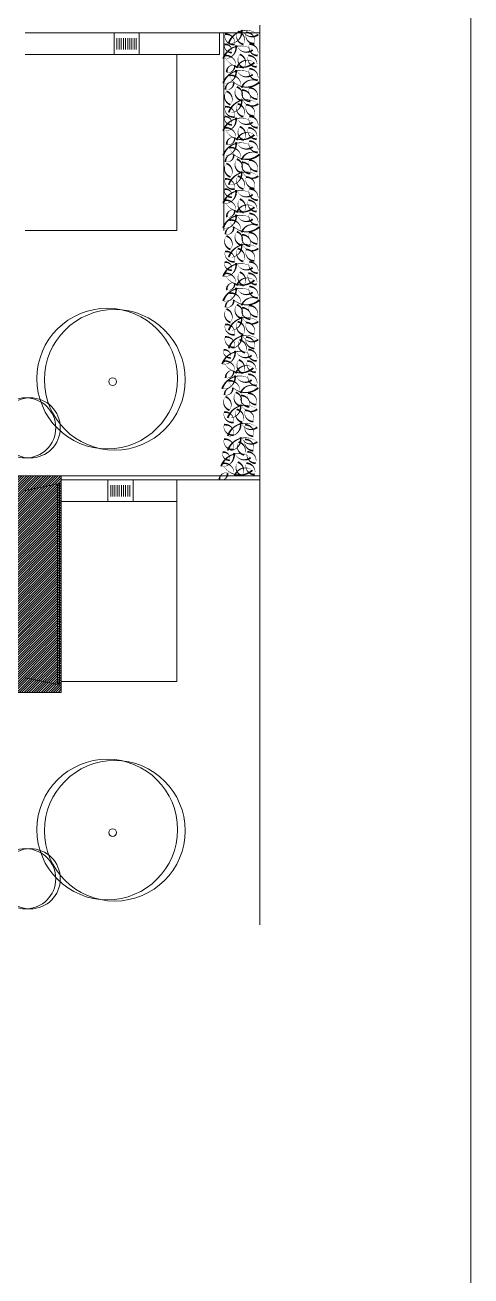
# Model space of a CAD drawing. Header units: metres. Extents: x -686 to 211, y -481 to 125.
# Drawn here: x -194 to -181.66, y -203.2 to -168.52 of the extents above; entities that cross this region are included whole.
import ezdxf

# ---------------------------------------------------------------- set-up
doc = ezdxf.new("R2010")
doc.units = ezdxf.units.M
doc.layers.add('FLOATINGWINDOWS', color=2, linetype='Continuous', plot=False)
for name, color, linetype in [('katastr', 3, 'Continuous'), ('stávající stromy', 86, 'Continuous'), ('zariz.predmety', 203, 'Continuous'), ('ZARIZOVAKY', 251, 'Continuous')]:
    doc.layers.add(name, color=color, linetype=linetype)

msp = doc.modelspace()

# ---------------------------------------------------------------- hatches: boundary and pattern name
at = {"layer": 'ZARIZOVAKY', "linetype": 'Continuous', "lineweight": 0}
h = msp.add_hatch(dxfattribs=at)
h.set_pattern_fill('ANSI31,_O', color=256, scale=0.015)
h.set_pattern_definition([(45, (81.519393, 220.93965), (-0.0336759605, 0.0336759605), [])])
h.paths.add_polyline_path([(-208.501, -181.023), (-208.501, -187.023), (-193.001, -187.023), (-193.001, -181.023)])

# ---------------------------------------------------------------- linework, layer by layer
at = {"linetype": 'Continuous', "lineweight": 0}
for p, q in [((-194.001, -168.743), (-187.501, -168.743)), ((-188.501, -174.223), (-188.501, -168.743)), ((-189.801, -174.223), (-189.801, -169.343)), ((-194.001, -174.223), (-189.801, -174.223)), ((-193.001, -181.133), (-187.501, -181.133))]:
    msp.add_line(p, q, dxfattribs=at)
at = {"layer": 'FLOATINGWINDOWS', "linetype": 'Continuous', "lineweight": 0}
msp.add_lwpolyline([(-181.655, -73.195), (-216.445, -73.195), (-216.445, -262.94), (-181.655, -262.94)], close=True, dxfattribs=at)
at = {"layer": 'katastr', "linetype": 'Continuous', "lineweight": 0}
for p, q in [((-187.501, -168.523), (-187.501, -181.023)), ((-191.538, -169.343), (-191.538, -168.743)), ((-190.838, -169.343), (-190.838, -168.743)), ((-188.617, -169.343), (-188.617, -168.743)), ((-191.456, -169.203), (-191.456, -168.888)), ((-191.397, -169.203), (-191.397, -168.888)), ((-191.338, -169.203), (-191.338, -168.888)), ((-191.279, -169.203), (-191.279, -168.888)), ((-191.22, -169.203), (-191.22, -168.888)), ((-191.16, -169.203), (-191.16, -168.888)), ((-191.101, -169.203), (-191.101, -168.888)), ((-191.042, -169.203), (-191.042, -168.888)), ((-190.983, -169.203), (-190.983, -168.888)), ((-190.924, -169.203), (-190.924, -168.888)), ((-194.001, -169.343), (-188.617, -169.343)), ((-210.501, -181.023), (-187.501, -181.023))]:
    msp.add_line(p, q, dxfattribs=at)
at = {"layer": 'stávající stromy', "linetype": 'Continuous', "lineweight": 0}
for centre, radius in [((-191.726, -178.325), 1.949), ((-191.517, -178.358), 1.949), ((-191.575, -178.409), 0.106), ((-193.987, -179.69), 0.835), ((-193.86, -179.69), 0.835)]:
    msp.add_circle(centre, radius, dxfattribs=at)
at = {"layer": 'zariz.predmety', "color": 253, "linetype": 'Continuous', "ltscale": 0.001}
for points in [[(-188.465, -168.781, 0, 0, 0.520567), (-188.465, -168.781, 0, 0.05, 0.520567), (-188.198, -169.064, 0, 0.05, 0.520567), (-188.465, -168.781, 0.05, 0.05, 0)], [(-188.362, -169.027, 0, 0, 0.520567), (-188.362, -169.027, 0, 0.05, 0.520567), (-188.009, -168.657, 0, 0.05, 0.520567), (-187.979, -168.665, 0, 0.05, 0.520567), (-187.545, -168.785, 0, 0.05, 0.520567), (-188.362, -169.027, 0.05, 0.05, 0)], [(-188.112, -168.702, 0, 0, 0.520567), (-188.112, -168.702, 0, 0.05, 0.520567), (-187.956, -169.058, 0, 0.05, 0.520567), (-188.112, -168.702, 0.05, 0.05, 0)], [(-187.65, -169.041, 0, 0, 0.520567), (-187.65, -169.041, 0, 0.05, 0.520567), (-187.88, -168.727, 0, 0.05, 0.520567), (-187.65, -169.041, 0.05, 0.05, 0)], [(-188.516, -169.456, 0, 0, 0.520567), (-188.516, -169.456, 0, 0.05, 0.520567), (-188.164, -169.086, 0, 0.05, 0.520567), (-188.133, -169.093, 0, 0.05, 0.520567), (-187.699, -169.214, 0, 0.05, 0.520567), (-188.516, -169.456, 0.05, 0.05, 0)], [(-188.276, -169.282, 0, 0, 0.520567), (-188.276, -169.282, 0, 0.05, 0.520567), (-188.476, -169.06, 0, 0.05, 0.520567), (-188.276, -169.282, 0.05, 0.05, 0)], [(-187.562, -169.368, 0, 0, 0.520567), (-187.562, -169.368, 0, 0.05, 0.520567), (-187.792, -169.054, 0, 0.05, 0.520567), (-187.562, -169.368, 0.05, 0.05, 0)], [(-187.651, -169.563, 0, 0, 0.520567), (-187.651, -169.563, 0, 0.05, 0.520567), (-188.139, -169.713, 0, 0.05, 0.520567), (-188.163, -169.691, 0, 0.05, 0.520567), (-188.482, -169.374, 0, 0.05, 0.520567), (-187.651, -169.563, 0.05, 0.05, 0)], [(-187.946, -169.711, 0, 0, 0.520567), (-187.946, -169.711, 0, 0.05, 0.520567), (-188.057, -169.338, 0, 0.05, 0.520567), (-187.946, -169.711, 0.05, 0.05, 0)], [(-187.591, -169.683, 0, 0, 0.520567), (-187.591, -169.683, 0, 0.05, 0.520567), (-187.821, -169.369, 0, 0.05, 0.520567), (-187.591, -169.683, 0.05, 0.05, 0)], [(-188.516, -170.139, 0, 0, 0.520567), (-188.516, -170.139, 0, 0.05, 0.520567), (-188.164, -169.769, 0, 0.05, 0.520567), (-188.133, -169.777, 0, 0.05, 0.520567), (-187.699, -169.897, 0, 0.05, 0.520567), (-188.516, -170.139, 0.05, 0.05, 0)], [(-188.417, -169.837, 0, 0, 0.520567), (-188.417, -169.837, 0, 0.05, 0.520567), (-188.195, -169.638, 0, 0.05, 0.520567), (-188.417, -169.837, 0.05, 0.05, 0)], [(-187.516, -170.111, 0, 0, 0.520567), (-187.516, -170.111, 0, 0.05, 0.520567), (-188.004, -170.261, 0, 0.05, 0.520567), (-188.027, -170.239, 0, 0.05, 0.520567), (-188.346, -169.922, 0, 0.05, 0.520567), (-187.516, -170.111, 0.05, 0.05, 0)], [(-187.562, -170.051, 0, 0, 0.520567), (-187.562, -170.051, 0, 0.05, 0.520567), (-187.792, -169.737, 0, 0.05, 0.520567), (-187.562, -170.051, 0.05, 0.05, 0)], [(-188.447, -170.312, 0, 0, 0.520567), (-188.447, -170.312, 0, 0.05, 0.520567), (-188.225, -170.112, 0, 0.05, 0.520567), (-188.447, -170.312, 0.05, 0.05, 0)], [(-188.028, -170.613, 0, 0, 0.520567), (-188.028, -170.613, 0, 0.05, 0.520567), (-188.138, -170.24, 0, 0.05, 0.520567), (-188.028, -170.613, 0.05, 0.05, 0)], [(-187.567, -170.577, 0, 0, 0.520567), (-187.567, -170.577, 0, 0.05, 0.520567), (-187.797, -170.264, 0, 0.05, 0.520567), (-187.567, -170.577, 0.05, 0.05, 0)], [(-188.315, -170.732, 0, 0, 0.520567), (-188.315, -170.732, 0, 0.05, 0.520567), (-188.426, -170.359, 0, 0.05, 0.520567), (-188.315, -170.732, 0.05, 0.05, 0)], [(-188.362, -170.949, 0, 0, 0.520567), (-188.362, -170.949, 0, 0.05, 0.520567), (-188.009, -170.579, 0, 0.05, 0.520567), (-187.979, -170.587, 0, 0.05, 0.520567), (-187.545, -170.707, 0, 0.05, 0.520567), (-188.362, -170.949, 0.05, 0.05, 0)], [(-187.764, -170.64, 0, 0, 0.520567), (-187.764, -170.64, 0, 0.05, 0.520567), (-187.994, -170.327, 0, 0.05, 0.520567), (-187.764, -170.64, 0.05, 0.05, 0)], [(-188.465, -170.789, 0, 0, 0.520567), (-188.465, -170.789, 0, 0.05, 0.520567), (-188.198, -171.072, 0, 0.05, 0.520567), (-188.465, -170.789, 0.05, 0.05, 0)], [(-188.112, -170.71, 0, 0, 0.520567), (-188.112, -170.71, 0, 0.05, 0.520567), (-187.956, -171.067, 0, 0.05, 0.520567), (-188.112, -170.71, 0.05, 0.05, 0)], [(-187.65, -171.049, 0, 0, 0.520567), (-187.65, -171.049, 0, 0.05, 0.520567), (-187.88, -170.736, 0, 0.05, 0.520567), (-187.65, -171.049, 0.05, 0.05, 0)], [(-188.516, -171.458, 0, 0, 0.520567), (-188.516, -171.458, 0, 0.05, 0.520567), (-188.164, -171.089, 0, 0.05, 0.520567), (-188.133, -171.096, 0, 0.05, 0.520567), (-187.699, -171.216, 0, 0.05, 0.520567), (-188.516, -171.458, 0.05, 0.05, 0)], [(-188.276, -171.285, 0, 0, 0.520567), (-188.276, -171.285, 0, 0.05, 0.520567), (-188.476, -171.063, 0, 0.05, 0.520567), (-188.276, -171.285, 0.05, 0.05, 0)], [(-187.562, -171.37, 0, 0, 0.520567), (-187.562, -171.37, 0, 0.05, 0.520567), (-187.792, -171.057, 0, 0.05, 0.520567), (-187.562, -171.37, 0.05, 0.05, 0)], [(-187.651, -171.566, 0, 0, 0.520567), (-187.651, -171.566, 0, 0.05, 0.520567), (-188.139, -171.716, 0, 0.05, 0.520567), (-188.163, -171.694, 0, 0.05, 0.520567), (-188.482, -171.377, 0, 0.05, 0.520567), (-187.651, -171.566, 0.05, 0.05, 0)], [(-188.417, -171.84, 0, 0, 0.520567), (-188.417, -171.84, 0, 0.05, 0.520567), (-188.195, -171.64, 0, 0.05, 0.520567), (-188.417, -171.84, 0.05, 0.05, 0)], [(-187.946, -171.714, 0, 0, 0.520567), (-187.946, -171.714, 0, 0.05, 0.520567), (-188.057, -171.341, 0, 0.05, 0.520567), (-187.946, -171.714, 0.05, 0.05, 0)], [(-187.591, -171.686, 0, 0, 0.520567), (-187.591, -171.686, 0, 0.05, 0.520567), (-187.821, -171.372, 0, 0.05, 0.520567), (-187.591, -171.686, 0.05, 0.05, 0)], [(-188.516, -172.142, 0, 0, 0.520567), (-188.516, -172.142, 0, 0.05, 0.520567), (-188.164, -171.772, 0, 0.05, 0.520567), (-188.133, -171.78, 0, 0.05, 0.520567), (-187.699, -171.9, 0, 0.05, 0.520567), (-188.516, -172.142, 0.05, 0.05, 0)], [(-187.516, -172.113, 0, 0, 0.520567), (-187.516, -172.113, 0, 0.05, 0.520567), (-188.004, -172.263, 0, 0.05, 0.520567), (-188.027, -172.242, 0, 0.05, 0.520567), (-188.346, -171.925, 0, 0.05, 0.520567), (-187.516, -172.113, 0.05, 0.05, 0)], [(-187.562, -172.054, 0, 0, 0.520567), (-187.562, -172.054, 0, 0.05, 0.520567), (-187.792, -171.74, 0, 0.05, 0.520567), (-187.562, -172.054, 0.05, 0.05, 0)], [(-188.315, -172.735, 0, 0, 0.520567), (-188.315, -172.735, 0, 0.05, 0.520567), (-188.426, -172.362, 0, 0.05, 0.520567), (-188.315, -172.735, 0.05, 0.05, 0)], [(-188.447, -172.315, 0, 0, 0.520567), (-188.447, -172.315, 0, 0.05, 0.520567), (-188.225, -172.115, 0, 0.05, 0.520567), (-188.447, -172.315, 0.05, 0.05, 0)], [(-188.028, -172.615, 0, 0, 0.520567), (-188.028, -172.615, 0, 0.05, 0.520567), (-188.138, -172.242, 0, 0.05, 0.520567), (-188.028, -172.615, 0.05, 0.05, 0)], [(-187.764, -172.643, 0, 0, 0.520567), (-187.764, -172.643, 0, 0.05, 0.520567), (-187.994, -172.329, 0, 0.05, 0.520567), (-187.764, -172.643, 0.05, 0.05, 0)], [(-187.567, -172.58, 0, 0, 0.520567), (-187.567, -172.58, 0, 0.05, 0.520567), (-187.797, -172.266, 0, 0.05, 0.520567), (-187.567, -172.58, 0.05, 0.05, 0)], [(-188.362, -172.952, 0, 0, 0.520567), (-188.362, -172.952, 0, 0.05, 0.520567), (-188.009, -172.582, 0, 0.05, 0.520567), (-187.979, -172.589, 0, 0.05, 0.520567), (-187.545, -172.71, 0, 0.05, 0.520567), (-188.362, -172.952, 0.05, 0.05, 0)], [(-188.112, -172.713, 0, 0, 0.520567), (-188.112, -172.713, 0, 0.05, 0.520567), (-187.956, -173.069, 0, 0.05, 0.520567), (-188.112, -172.713, 0.05, 0.05, 0)], [(-188.465, -172.792, 0, 0, 0.520567), (-188.465, -172.792, 0, 0.05, 0.520567), (-188.198, -173.075, 0, 0.05, 0.520567), (-188.465, -172.792, 0.05, 0.05, 0)], [(-187.65, -173.052, 0, 0, 0.520567), (-187.65, -173.052, 0, 0.05, 0.520567), (-187.88, -172.738, 0, 0.05, 0.520567), (-187.65, -173.052, 0.05, 0.05, 0)], [(-188.516, -173.467, 0, 0, 0.520567), (-188.516, -173.467, 0, 0.05, 0.520567), (-188.164, -173.097, 0, 0.05, 0.520567), (-188.133, -173.105, 0, 0.05, 0.520567), (-187.699, -173.225, 0, 0.05, 0.520567), (-188.516, -173.467, 0.05, 0.05, 0)], [(-187.651, -173.574, 0, 0, 0.520567), (-187.651, -173.574, 0, 0.05, 0.520567), (-188.139, -173.724, 0, 0.05, 0.520567), (-188.163, -173.703, 0, 0.05, 0.520567), (-188.482, -173.385, 0, 0.05, 0.520567), (-187.651, -173.574, 0.05, 0.05, 0)], [(-188.276, -173.294, 0, 0, 0.520567), (-188.276, -173.294, 0, 0.05, 0.520567), (-188.476, -173.071, 0, 0.05, 0.520567), (-188.276, -173.294, 0.05, 0.05, 0)], [(-187.946, -173.723, 0, 0, 0.520567), (-187.946, -173.723, 0, 0.05, 0.520567), (-188.057, -173.35, 0, 0.05, 0.520567), (-187.946, -173.723, 0.05, 0.05, 0)], [(-187.591, -173.694, 0, 0, 0.520567), (-187.591, -173.694, 0, 0.05, 0.520567), (-187.821, -173.381, 0, 0.05, 0.520567), (-187.591, -173.694, 0.05, 0.05, 0)], [(-187.562, -173.379, 0, 0, 0.520567), (-187.562, -173.379, 0, 0.05, 0.520567), (-187.792, -173.065, 0, 0.05, 0.520567), (-187.562, -173.379, 0.05, 0.05, 0)], [(-188.417, -173.849, 0, 0, 0.520567), (-188.417, -173.849, 0, 0.05, 0.520567), (-188.195, -173.649, 0, 0.05, 0.520567), (-188.417, -173.849, 0.05, 0.05, 0)], [(-187.562, -174.062, 0, 0, 0.520567), (-187.562, -174.062, 0, 0.05, 0.520567), (-187.792, -173.749, 0, 0.05, 0.520567), (-187.562, -174.062, 0.05, 0.05, 0)], [(-188.516, -174.151, 0, 0, 0.520567), (-188.516, -174.151, 0, 0.05, 0.520567), (-188.164, -173.781, 0, 0.05, 0.520567), (-188.133, -173.788, 0, 0.05, 0.520567), (-187.699, -173.908, 0, 0.05, 0.520567), (-188.516, -174.151, 0.05, 0.05, 0)], [(-187.516, -174.122, 0, 0, 0.520567), (-187.516, -174.122, 0, 0.05, 0.520567), (-188.004, -174.272, 0, 0.05, 0.520567), (-188.027, -174.25, 0, 0.05, 0.520567), (-188.346, -173.933, 0, 0.05, 0.520567), (-187.516, -174.122, 0.05, 0.05, 0)], [(-188.315, -174.744, 0, 0, 0.520567), (-188.315, -174.744, 0, 0.05, 0.520567), (-188.426, -174.371, 0, 0.05, 0.520567), (-188.315, -174.744, 0.05, 0.05, 0)], [(-188.447, -174.324, 0, 0, 0.520567), (-188.447, -174.324, 0, 0.05, 0.520567), (-188.225, -174.124, 0, 0.05, 0.520567), (-188.447, -174.324, 0.05, 0.05, 0)], [(-188.028, -174.624, 0, 0, 0.520567), (-188.028, -174.624, 0, 0.05, 0.520567), (-188.138, -174.251, 0, 0.05, 0.520567), (-188.028, -174.624, 0.05, 0.05, 0)], [(-187.764, -174.652, 0, 0, 0.520567), (-187.764, -174.652, 0, 0.05, 0.520567), (-187.994, -174.338, 0, 0.05, 0.520567), (-187.764, -174.652, 0.05, 0.05, 0)], [(-187.567, -174.589, 0, 0, 0.520567), (-187.567, -174.589, 0, 0.05, 0.520567), (-187.797, -174.275, 0, 0.05, 0.520567), (-187.567, -174.589, 0.05, 0.05, 0)], [(-188.362, -174.96, 0, 0, 0.520567), (-188.362, -174.96, 0, 0.05, 0.520567), (-188.009, -174.59, 0, 0.05, 0.520567), (-187.979, -174.598, 0, 0.05, 0.520567), (-187.545, -174.718, 0, 0.05, 0.520567), (-188.362, -174.96, 0.05, 0.05, 0)], [(-188.112, -174.721, 0, 0, 0.520567), (-188.112, -174.721, 0, 0.05, 0.520567), (-187.956, -175.078, 0, 0.05, 0.520567), (-188.112, -174.721, 0.05, 0.05, 0)], [(-187.65, -175.061, 0, 0, 0.520567), (-187.65, -175.061, 0, 0.05, 0.520567), (-187.88, -174.747, 0, 0.05, 0.520567), (-187.65, -175.061, 0.05, 0.05, 0)], [(-188.516, -175.492, 0, 0, 0.520567), (-188.516, -175.492, 0, 0.05, 0.520567), (-188.164, -175.122, 0, 0.05, 0.520567), (-188.133, -175.129, 0, 0.05, 0.520567), (-187.699, -175.249, 0, 0.05, 0.520567), (-188.516, -175.492, 0.05, 0.05, 0)], [(-188.276, -175.318, 0, 0, 0.520567), (-188.276, -175.318, 0, 0.05, 0.520567), (-188.476, -175.096, 0, 0.05, 0.520567), (-188.276, -175.318, 0.05, 0.05, 0)], [(-188.465, -174.801, 0, 0, 0.520567), (-188.465, -174.801, 0, 0.05, 0.520567), (-188.198, -175.084, 0, 0.05, 0.520567), (-188.465, -174.801, 0.05, 0.05, 0)], [(-187.562, -175.403, 0, 0, 0.520567), (-187.562, -175.403, 0, 0.05, 0.520567), (-187.792, -175.09, 0, 0.05, 0.520567), (-187.562, -175.403, 0.05, 0.05, 0)], [(-187.651, -175.599, 0, 0, 0.520567), (-187.651, -175.599, 0, 0.05, 0.520567), (-188.139, -175.749, 0, 0.05, 0.520567), (-188.163, -175.727, 0, 0.05, 0.520567), (-188.482, -175.41, 0, 0.05, 0.520567), (-187.651, -175.599, 0.05, 0.05, 0)], [(-187.946, -175.747, 0, 0, 0.520567), (-187.946, -175.747, 0, 0.05, 0.520567), (-188.057, -175.374, 0, 0.05, 0.520567), (-187.946, -175.747, 0.05, 0.05, 0)], [(-187.591, -175.719, 0, 0, 0.520567), (-187.591, -175.719, 0, 0.05, 0.520567), (-187.821, -175.405, 0, 0.05, 0.520567), (-187.591, -175.719, 0.05, 0.05, 0)], [(-188.516, -176.175, 0, 0, 0.520567), (-188.516, -176.175, 0, 0.05, 0.520567), (-188.164, -175.805, 0, 0.05, 0.520567), (-188.133, -175.813, 0, 0.05, 0.520567), (-187.699, -175.933, 0, 0.05, 0.520567), (-188.516, -176.175, 0.05, 0.05, 0)], [(-188.417, -175.873, 0, 0, 0.520567), (-188.417, -175.873, 0, 0.05, 0.520567), (-188.195, -175.673, 0, 0.05, 0.520567), (-188.417, -175.873, 0.05, 0.05, 0)], [(-187.562, -176.087, 0, 0, 0.520567), (-187.562, -176.087, 0, 0.05, 0.520567), (-187.792, -175.773, 0, 0.05, 0.520567), (-187.562, -176.087, 0.05, 0.05, 0)], [(-188.447, -176.348, 0, 0, 0.520567), (-188.447, -176.348, 0, 0.05, 0.520567), (-188.225, -176.148, 0, 0.05, 0.520567), (-188.447, -176.348, 0.05, 0.05, 0)], [(-187.516, -176.147, 0, 0, 0.520567), (-187.516, -176.147, 0, 0.05, 0.520567), (-188.004, -176.296, 0, 0.05, 0.520567), (-188.027, -176.275, 0, 0.05, 0.520567), (-188.346, -175.958, 0, 0.05, 0.520567), (-187.516, -176.147, 0.05, 0.05, 0)], [(-188.315, -176.768, 0, 0, 0.520567), (-188.315, -176.768, 0, 0.05, 0.520567), (-188.426, -176.395, 0, 0.05, 0.520567), (-188.315, -176.768, 0.05, 0.05, 0)], [(-188.028, -176.649, 0, 0, 0.520567), (-188.028, -176.649, 0, 0.05, 0.520567), (-188.138, -176.276, 0, 0.05, 0.520567), (-188.028, -176.649, 0.05, 0.05, 0)], [(-187.764, -176.676, 0, 0, 0.520567), (-187.764, -176.676, 0, 0.05, 0.520567), (-187.994, -176.362, 0, 0.05, 0.520567), (-187.764, -176.676, 0.05, 0.05, 0)], [(-187.567, -176.613, 0, 0, 0.520567), (-187.567, -176.613, 0, 0.05, 0.520567), (-187.797, -176.3, 0, 0.05, 0.520567), (-187.567, -176.613, 0.05, 0.05, 0)], [(-188.465, -176.825, 0, 0, 0.520567), (-188.465, -176.825, 0, 0.05, 0.520567), (-188.198, -177.108, 0, 0.05, 0.520567), (-188.465, -176.825, 0.05, 0.05, 0)], [(-188.362, -176.985, 0, 0, 0.520567), (-188.362, -176.985, 0, 0.05, 0.520567), (-188.009, -176.615, 0, 0.05, 0.520567), (-187.979, -176.623, 0, 0.05, 0.520567), (-187.545, -176.743, 0, 0.05, 0.520567), (-188.362, -176.985, 0.05, 0.05, 0)], [(-188.112, -176.746, 0, 0, 0.520567), (-188.112, -176.746, 0, 0.05, 0.520567), (-187.956, -177.103, 0, 0.05, 0.520567), (-188.112, -176.746, 0.05, 0.05, 0)], [(-187.65, -177.085, 0, 0, 0.520567), (-187.65, -177.085, 0, 0.05, 0.520567), (-187.88, -176.772, 0, 0.05, 0.520567), (-187.65, -177.085, 0.05, 0.05, 0)], [(-188.465, -177.172, 0, 0, 0.520567), (-188.465, -177.172, 0, 0.05, 0.520567), (-188.198, -177.456, 0, 0.05, 0.520567), (-188.465, -177.172, 0.05, 0.05, 0)], [(-188.362, -177.485, 0, 0, 0.520567), (-188.362, -177.485, 0, 0.05, 0.520567), (-188.009, -177.115, 0, 0.05, 0.520567), (-187.979, -177.122, 0, 0.05, 0.520567), (-187.545, -177.242, 0, 0.05, 0.520567), (-188.362, -177.485, 0.05, 0.05, 0)], [(-187.65, -177.488, 0, 0, 0.520567), (-187.65, -177.488, 0, 0.05, 0.520567), (-187.88, -177.175, 0, 0.05, 0.520567), (-187.65, -177.488, 0.05, 0.05, 0)], [(-188.544, -177.923, 0, 0, 0.520567), (-188.544, -177.923, 0, 0.05, 0.520567), (-188.192, -177.553, 0, 0.05, 0.520567), (-188.161, -177.561, 0, 0.05, 0.520567), (-187.727, -177.681, 0, 0.05, 0.520567), (-188.544, -177.923, 0.05, 0.05, 0)], [(-188.304, -177.75, 0, 0, 0.520567), (-188.304, -177.75, 0, 0.05, 0.520567), (-188.504, -177.527, 0, 0.05, 0.520567), (-188.304, -177.75, 0.05, 0.05, 0)], [(-188.064, -177.249, 0, 0, 0.520567), (-188.064, -177.249, 0, 0.05, 0.520567), (-187.908, -177.606, 0, 0.05, 0.520567), (-188.064, -177.249, 0.05, 0.05, 0)], [(-187.59, -177.835, 0, 0, 0.520567), (-187.59, -177.835, 0, 0.05, 0.520567), (-187.82, -177.521, 0, 0.05, 0.520567), (-187.59, -177.835, 0.05, 0.05, 0)], [(-187.679, -178.03, 0, 0, 0.520567), (-187.679, -178.03, 0, 0.05, 0.520567), (-188.167, -178.18, 0, 0.05, 0.520567), (-188.19, -178.158, 0, 0.05, 0.520567), (-188.51, -177.841, 0, 0.05, 0.520567), (-187.679, -178.03, 0.05, 0.05, 0)], [(-187.974, -178.179, 0, 0, 0.520567), (-187.974, -178.179, 0, 0.05, 0.520567), (-188.084, -177.806, 0, 0.05, 0.520567), (-187.974, -178.179, 0.05, 0.05, 0)], [(-187.618, -178.15, 0, 0, 0.520567), (-187.618, -178.15, 0, 0.05, 0.520567), (-187.848, -177.837, 0, 0.05, 0.520567), (-187.618, -178.15, 0.05, 0.05, 0)], [(-188.544, -178.606, 0, 0, 0.520567), (-188.544, -178.606, 0, 0.05, 0.520567), (-188.192, -178.237, 0, 0.05, 0.520567), (-188.161, -178.244, 0, 0.05, 0.520567), (-187.727, -178.364, 0, 0.05, 0.520567), (-188.544, -178.606, 0.05, 0.05, 0)], [(-188.445, -178.305, 0, 0, 0.520567), (-188.445, -178.305, 0, 0.05, 0.520567), (-188.222, -178.105, 0, 0.05, 0.520567), (-188.445, -178.305, 0.05, 0.05, 0)], [(-187.59, -178.518, 0, 0, 0.520567), (-187.59, -178.518, 0, 0.05, 0.520567), (-187.82, -178.205, 0, 0.05, 0.520567), (-187.59, -178.518, 0.05, 0.05, 0)], [(-188.475, -178.779, 0, 0, 0.520567), (-188.475, -178.779, 0, 0.05, 0.520567), (-188.252, -178.58, 0, 0.05, 0.520567), (-188.475, -178.779, 0.05, 0.05, 0)], [(-187.543, -178.578, 0, 0, 0.520567), (-187.543, -178.578, 0, 0.05, 0.520567), (-188.032, -178.728, 0, 0.05, 0.520567), (-188.055, -178.706, 0, 0.05, 0.520567), (-188.374, -178.389, 0, 0.05, 0.520567), (-187.543, -178.578, 0.05, 0.05, 0)], [(-188.343, -179.199, 0, 0, 0.520567), (-188.343, -179.199, 0, 0.05, 0.520567), (-188.453, -178.827, 0, 0.05, 0.520567), (-188.343, -179.199, 0.05, 0.05, 0)], [(-188.055, -179.08, 0, 0, 0.520567), (-188.055, -179.08, 0, 0.05, 0.520567), (-188.166, -178.707, 0, 0.05, 0.520567), (-188.055, -179.08, 0.05, 0.05, 0)], [(-187.791, -179.108, 0, 0, 0.520567), (-187.791, -179.108, 0, 0.05, 0.520567), (-188.021, -178.794, 0, 0.05, 0.520567), (-187.791, -179.108, 0.05, 0.05, 0)], [(-187.595, -179.045, 0, 0, 0.520567), (-187.595, -179.045, 0, 0.05, 0.520567), (-187.825, -178.731, 0, 0.05, 0.520567), (-187.595, -179.045, 0.05, 0.05, 0)], [(-188.493, -179.256, 0, 0, 0.520567), (-188.493, -179.256, 0, 0.05, 0.520567), (-188.226, -179.54, 0, 0.05, 0.520567), (-188.493, -179.256, 0.05, 0.05, 0)], [(-188.39, -179.416, 0, 0, 0.520567), (-188.39, -179.416, 0, 0.05, 0.520567), (-188.037, -179.046, 0, 0.05, 0.520567), (-188.006, -179.054, 0, 0.05, 0.520567), (-187.573, -179.174, 0, 0.05, 0.520567), (-188.39, -179.416, 0.05, 0.05, 0)], [(-188.139, -179.177, 0, 0, 0.520567), (-188.139, -179.177, 0, 0.05, 0.520567), (-187.984, -179.534, 0, 0.05, 0.520567), (-188.139, -179.177, 0.05, 0.05, 0)], [(-187.677, -179.517, 0, 0, 0.520567), (-187.677, -179.517, 0, 0.05, 0.520567), (-187.907, -179.203, 0, 0.05, 0.520567), (-187.677, -179.517, 0.05, 0.05, 0)], [(-188.493, -179.604, 0, 0, 0.520567), (-188.493, -179.604, 0, 0.05, 0.520567), (-188.226, -179.887, 0, 0.05, 0.520567), (-188.493, -179.604, 0.05, 0.05, 0)], [(-188.39, -179.916, 0, 0, 0.520567), (-188.39, -179.916, 0, 0.05, 0.520567), (-188.037, -179.546, 0, 0.05, 0.520567), (-188.006, -179.554, 0, 0.05, 0.520567), (-187.573, -179.674, 0, 0.05, 0.520567), (-188.39, -179.916, 0.05, 0.05, 0)], [(-187.677, -179.92, 0, 0, 0.520567), (-187.677, -179.92, 0, 0.05, 0.520567), (-187.907, -179.606, 0, 0.05, 0.520567), (-187.677, -179.92, 0.05, 0.05, 0)], [(-188.39, -180.319, 0, 0, 0.520567), (-188.39, -180.319, 0, 0.05, 0.520567), (-188.037, -179.949, 0, 0.05, 0.520567), (-188.006, -179.957, 0, 0.05, 0.520567), (-187.573, -180.077, 0, 0.05, 0.520567), (-188.39, -180.319, 0.05, 0.05, 0)], [(-188.493, -180.007, 0, 0, 0.520567), (-188.493, -180.007, 0, 0.05, 0.520567), (-188.226, -180.29, 0, 0.05, 0.520567), (-188.493, -180.007, 0.05, 0.05, 0)], [(-188.091, -180.083, 0, 0, 0.520567), (-188.091, -180.083, 0, 0.05, 0.520567), (-187.936, -180.44, 0, 0.05, 0.520567), (-188.091, -180.083, 0.05, 0.05, 0)], [(-187.677, -180.323, 0, 0, 0.520567), (-187.677, -180.323, 0, 0.05, 0.520567), (-187.907, -180.009, 0, 0.05, 0.520567), (-187.677, -180.323, 0.05, 0.05, 0)], [(-188.572, -180.757, 0, 0, 0.520567), (-188.572, -180.757, 0, 0.05, 0.520567), (-188.219, -180.388, 0, 0.05, 0.520567), (-188.188, -180.395, 0, 0.05, 0.520567), (-187.755, -180.515, 0, 0.05, 0.520567), (-188.572, -180.757, 0.05, 0.05, 0)], [(-187.706, -180.865, 0, 0, 0.520567), (-187.706, -180.865, 0, 0.05, 0.520567), (-188.195, -181.015, 0, 0.05, 0.520567), (-188.218, -180.993, 0, 0.05, 0.520567), (-188.537, -180.676, 0, 0.05, 0.520567), (-187.706, -180.865, 0.05, 0.05, 0)], [(-188.332, -180.584, 0, 0, 0.520567), (-188.332, -180.584, 0, 0.05, 0.520567), (-188.531, -180.362, 0, 0.05, 0.520567), (-188.332, -180.584, 0.05, 0.05, 0)], [(-188.001, -181.013, 0, 0, 0.520567), (-188.001, -181.013, 0, 0.05, 0.520567), (-188.112, -180.64, 0, 0.05, 0.520567), (-188.001, -181.013, 0.05, 0.05, 0)], [(-187.646, -180.985, 0, 0, 0.520567), (-187.646, -180.985, 0, 0.05, 0.520567), (-187.876, -180.671, 0, 0.05, 0.520567), (-187.646, -180.985, 0.05, 0.05, 0)], [(-187.617, -180.669, 0, 0, 0.520567), (-187.617, -180.669, 0, 0.05, 0.520567), (-187.847, -180.355, 0, 0.05, 0.520567), (-187.617, -180.669, 0.05, 0.05, 0)], [(-188.617, -181.139, 0, 0, 0.520567), (-188.617, -181.139, 0, 0.05, 0.520567), (-188.395, -180.939, 0, 0.05, 0.520567), (-188.617, -181.139, 0.05, 0.05, 0)]]:
    msp.add_lwpolyline(points, format="xyseb", close=True, dxfattribs=at)
at = {"layer": 'ZARIZOVAKY', "linetype": 'Continuous', "lineweight": 0}
for p, q in [((-193.001, -181.223), (-194.001, -181.423)), ((-193.101, -181.273), (-193.051, -181.273)), ((-193.101, -181.273), (-193.101, -186.773)), ((-193.051, -181.273), (-193.051, -186.773)), ((-193.001, -181.023), (-193.001, -181.223)), ((-193.001, -181.223), (-193.001, -181.023)), ((-193.001, -181.223), (-193.001, -186.823)), ((-191.712, -181.733), (-191.712, -181.133)), ((-191.63, -181.593), (-191.63, -181.278)), ((-191.571, -181.593), (-191.571, -181.278)), ((-191.512, -181.593), (-191.512, -181.278)), ((-191.453, -181.593), (-191.453, -181.278)), ((-191.394, -181.593), (-191.394, -181.278)), ((-191.334, -181.593), (-191.334, -181.278)), ((-191.275, -181.593), (-191.275, -181.278)), ((-191.216, -181.593), (-191.216, -181.278)), ((-191.157, -181.593), (-191.157, -181.278)), ((-191.098, -181.593), (-191.098, -181.278)), ((-191.012, -181.733), (-191.012, -181.133)), ((-189.801, -181.153), (-189.801, -186.723)), ((-187.501, -181.023), (-187.501, -193.468)), ((-193.001, -181.733), (-189.801, -181.733)), ((-193.001, -186.823), (-194.001, -186.623)), ((-193.101, -186.773), (-193.051, -186.773)), ((-193.001, -186.723), (-189.801, -186.723)), ((-193.001, -186.823), (-193.001, -187.023)), ((-198.151, -187.023), (-193.001, -187.023))]:
    msp.add_line(p, q, dxfattribs=at)
for centre, radius in [((-191.726, -190.825), 1.949), ((-191.517, -190.858), 1.949), ((-191.575, -190.909), 0.106), ((-193.987, -192.19), 0.835), ((-193.86, -192.19), 0.835)]:
    msp.add_circle(centre, radius, dxfattribs=at)

doc.saveas('drawing.dxf')
